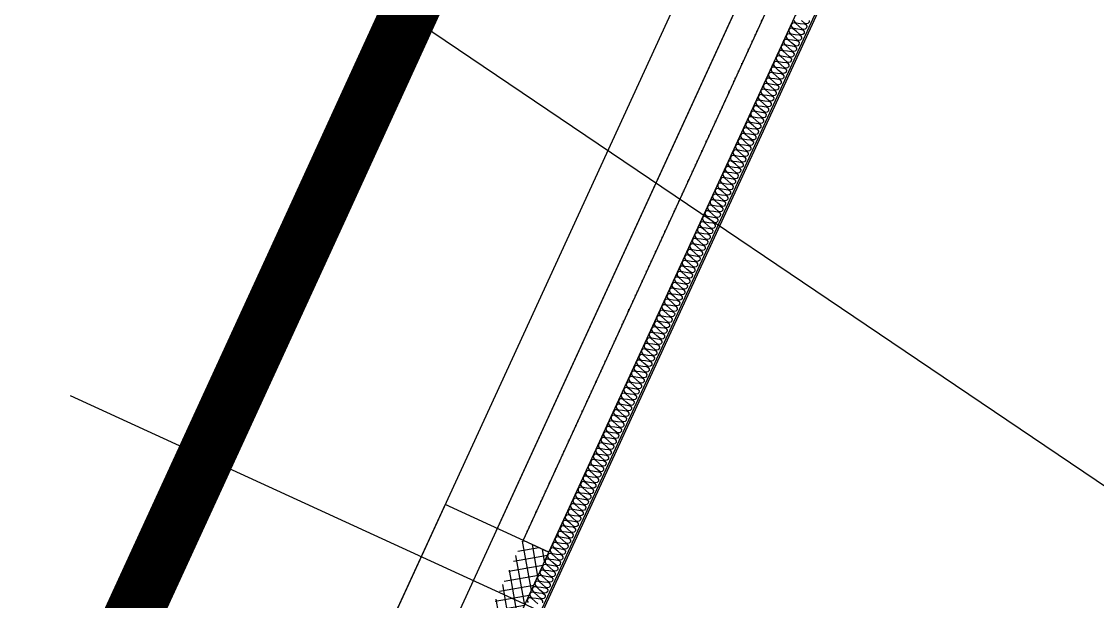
# Model space of a CAD drawing. Header units: millimetres. Extents: x -21000 to 567700, y 435000 to 850800.
# Drawn here: x 31111 to 36766, y 701578 to 704629 of the extents above; entities that cross this region are included whole.
import ezdxf
from ezdxf.xclip import XClip

# ---------------------------------------------------------------- set-up
doc = ezdxf.new("R2010")
doc.units = ezdxf.units.MM
doc.header["$LTSCALE"] = 700
doc.header["$XCLIPFRAME"] = 2
for name, pattern in [('AB_Pbase$0$AB_Pbase$0$CEN', [62, 60, -1, 0, -1]), ('AB_Pbase$0$PHANTOMX2', [5, 2.5, -0.5, 0.5, -0.5, 0.5, -0.5]), ('AB_Pbase$0$주차장기둥$0$CEN', [62, 60, -1, 0, -1]), ('AB_Pbase$0$지하1층 동골조$0$PHANTOMX2', [5, 2.5, -0.5, 0.5, -0.5, 0.5, -0.5])]:
    doc.linetypes.add(name, pattern=pattern)
doc.layers.get('0').update_dxf_attribs({"color": 2})
for name, color, linetype, plot in [('$0$Defponts', 161, 'Continuous', False), ('AB_Pbase$0$Defponts', 161, 'Continuous', False), ('AB_Pbase$0$지하1층 동골조$0$Defpoints1', 235, 'Continuous', False)]:
    doc.layers.add(name, color=color, linetype=linetype, plot=plot)
for name, color, linetype in [('AB_Pbase$0$AB_Pbase$0$CEN', 1, 'AB_Pbase$0$AB_Pbase$0$CEN'), ('AB_Pbase$0$AB_Pbase$0$FIN', 6, 'Continuous'), ('AB_Pbase$0$HAT', 8, 'Continuous'), ('AB_Pbase$0$INS', 8, 'Continuous'), ('AB_Pbase$0$SITE', 3, 'AB_Pbase$0$PHANTOMX2'), ('AB_Pbase$0$WAL', 3, 'Continuous'), ('AB_Pbase$0$주차장기둥$0$CEN_P', 244, 'AB_Pbase$0$주차장기둥$0$CEN')]:
    doc.layers.add(name, color=color, linetype=linetype)

# ---------------------------------------------------------------- blocks, each defined once
blk = doc.blocks.new('AB_Pbase$0$SITE0917')
at = {"layer": 'AB_Pbase$0$SITE', "ltscale": 4, "const_width": 300, "flags": 128}
blk.add_lwpolyline([(166790.2, 14282.1), (166795.6, 12457.7), (166803.2, 9905.3), (165179.5, 5176.2), (118538.7, -54371.7), (114045.5, -52298), (105315.5, -48298), (96845.5, -44418), (95855.5, -43968), (88255.5, -40478), (81075.5, -37188), (79665.5, -36528), (79665.5, -36528), (79665.5, -36528), (51295.5, -23518), (51295.5, -23518), (51295.5, -23518), (51295.5, -23518), (24885.5, -11398), (16535.5, -7578), (0, 0), (0, 0), (4267.4, 9299.2), (5686.5, 12403), (9895.5, 21572), (16195.5, 35292), (20267.8, 44180.2), (40844.6, 43842.7), (85590, 33565.6), (130335.4, 23288.4), (156238.3, 14282), (166790.2, 14282)], dxfattribs=at)
blk = doc.blocks.new('AB_Pbase$0$지하1층 동골조')
at = {"layer": 'AB_Pbase$0$지하1층 동골조$0$Defpoints1', "linetype": 'AB_Pbase$0$지하1층 동골조$0$PHANTOMX2', "ltscale": 2, "flags": 128}
blk.add_lwpolyline([(0, 0), (-4493.2, 2073.8), (-13223.2, 6073.8), (-21693.2, 9953.8), (-22683.2, 10403.8), (-30283.2, 13893.8), (-37463.2, 17183.8), (-38873.2, 17843.8), (-38873.2, 17843.8), (-38873.2, 17843.8), (-67243.2, 30853.8), (-67243.2, 30853.8), (-67243.2, 30853.8), (-67243.2, 30853.8), (-93653.2, 42973.8), (-102003.2, 46793.8), (-118538.7, 54371.7), (-118538.7, 54371.7), (-114271.4, 63670.9), (-112852.2, 66774.8), (-108643.2, 75943.8), (-102343.2, 89663.8), (-97743.2, 99703.8), (-94170.5, 107501.6), (-90801.5, 109673.4), (-61989.4, 109763.8), (-53301.2, 109793.8), (-22854.2, 109885), (-9902.7, 109923.8), (5389.9, 109963.8), (23789.7, 110023.8), (43878.5, 110088.6), (48138.3, 105863.2), (48145.8, 102751.3), (48166.8, 93887.6), (48186.9, 90386.4), (48256.9, 66829.4), (48264.5, 64277), (46640.8, 59548)], close=True, dxfattribs=at)
blk = doc.blocks.new('AB_Pbase$0$AB_Pbase_지하1층_골조')
blk.add_line((49381.2, 737051.4), (30251.5, 695361.3))
blk.add_lwpolyline([(36154.3, 707506.1), (33610.3, 701961.9)])
blk.add_lwpolyline([(33632.8, 701291.5), (33883, 701836.8), (33337.7, 702087.1), (33087.4, 701541.7)], close=True)
blk = doc.blocks.new('AB_Pbase$0$주차장기둥$0$cen 1bl 지하')
at = {"layer": 'AB_Pbase$0$주차장기둥$0$CEN_P', "color": 5}
blk.add_line((-8742.4, 12025.9), (54343.3, 6427.5), dxfattribs=at)
blk = doc.blocks.new('AB_Pbase$0$주차장기둥')
at = {"rotation": 1.99999810188403}
blk.add_blockref('AB_Pbase$0$주차장기둥$0$cen 1bl 지하', (-253925.8, 27513.9), dxfattribs=at)
blk = doc.blocks.new('AB_Pbase')
at = {"layer": 'AB_Pbase$0$HAT'}
h = blk.add_hatch(dxfattribs=at)
h.set_pattern_fill('NET', color=256, scale=15, angle=100)
h.paths.add_polyline_path([(36540.9, 707988.9), (36677.2, 707926.4), (39221.2, 713470.6), (39084.9, 713533.1)], flags=17)
h.paths.add_polyline_path([(36427, 707381), (36290.6, 707443.6), (33746.7, 701899.4), (33883, 701836.8)], flags=17)
edge = h.paths.add_edge_path()
edge.add_line((44631.6, 725621.3), (44767.9, 725558.7))
edge.add_line((44767.9, 725558.7), (42265.6, 720105.4))
edge.add_line((42265.6, 720105.4), (42129.3, 720168))
edge.add_line((42129.3, 720168), (44631.6, 725621.3))
edge.add_line((41879.1, 719622.6), (39335.1, 714078.4))
edge.add_line((39335.1, 714078.4), (39471.4, 714015.9))
edge.add_line((39471.4, 714015.9), (42015.4, 719560.1))
edge.add_line((33632.8, 701291.5), (31047.1, 695656.4))
edge.add_line((31047.1, 695656.4), (33496.4, 701354.1))
edge.add_line((33496.4, 701354.1), (30910.7, 695719))
at = {"layer": 'AB_Pbase$0$AB_Pbase$0$CEN'}
for p, q in [((48643.3, 734723.8), (30212, 694556)), ((31365.9, 702661.7), (45183.4, 696321.5))]:
    blk.add_line(p, q, dxfattribs=at)
at = {"layer": 'AB_Pbase$0$AB_Pbase$0$FIN'}
for points in [[(46517.9, 729156.7), (31166.4, 695700.7), (40000.8, 691647), (42548.9, 697200.3)], [(46527, 729152.6), (31179.7, 695705.6), (39995.9, 691660.2), (42539.8, 697204.4)]]:
    blk.add_lwpolyline(points, dxfattribs=at)
at = {"layer": 'AB_Pbase$0$Defponts', "ltscale": 5, "flags": 128}
blk.add_lwpolyline([(195131.9, 730351.6), (195209.5, 704242.2), (193585.8, 699513.2), (146945.1, 639965.2), (142451.9, 642039), (133721.9, 646039), (125251.9, 649919), (124261.9, 650369), (116661.9, 653859), (109481.9, 657149), (108071.9, 657809), (79701.9, 670819), (53291.9, 682939), (44941.9, 686759), (28406.3, 694336.9), (32673.7, 703636.1), (34092.9, 706740), (38301.9, 715909)], dxfattribs=at)
at = {"layer": 'AB_Pbase$0$INS'}
for points in [[(35251, 704634), (35250.2, 704624.6), (35243.6, 704618), (35234, 704616.2), (35226, 704619.9), (35210.4, 704633.7)], [(35170.1, 704634.1), (35175, 704625.7), (35183, 704622), (35203.7, 704619.2), (35224.4, 704616.3), (35232.4, 704612.6), (35237.6, 704604.9), (35236.9, 704595.6), (35230.3, 704588.9), (35220.7, 704587.1), (35212.7, 704590.8), (35197, 704604.6), (35181.3, 704618.4), (35173.3, 704622.1), (35164.1, 704621), (35157.5, 704614.4), (35156.7, 704605.1), (35161.7, 704596.6), (35169.7, 704593), (35190.3, 704590.1), (35211, 704587.2), (35219, 704583.5), (35224.3, 704575.8), (35223.5, 704566.5), (35216.9, 704559.8), (35207.3, 704558.1), (35199.3, 704561.7), (35183.7, 704575.5), (35168, 704589.3), (35160, 704593), (35150.7, 704592), (35144.1, 704585.3), (35143.4, 704576), (35148.3, 704567.5), (35156.3, 704563.9), (35177, 704561), (35197.7, 704558.1), (35205.7, 704554.4), (35210.9, 704546.7), (35210.2, 704537.4), (35203.6, 704530.7), (35194, 704529), (35186, 704532.6), (35170.3, 704546.4), (35154.6, 704560.2), (35146.6, 704563.9), (35137.4, 704562.9), (35130.8, 704556.2), (35130, 704546.9), (35135, 704538.5), (35143, 704534.8), (35163.6, 704531.9), (35184.3, 704529), (35192.3, 704525.3), (35197.6, 704517.6), (35196.8, 704508.3), (35190.3, 704501.6), (35180.6, 704499.9), (35172.7, 704503.6), (35157, 704517.4), (35141.3, 704531.2), (35133.3, 704534.8), (35124, 704533.8), (35117.5, 704527.1), (35116.7, 704517.8), (35121.6, 704509.4), (35129.6, 704505.7), (35150.3, 704502.8), (35171, 704499.9), (35179, 704496.3), (35184.3, 704488.6), (35183.5, 704479.2), (35176.9, 704472.6), (35167.3, 704470.8), (35159.3, 704474.5), (35143.6, 704488.3), (35128, 704502.1), (35120, 704505.7), (35110.7, 704504.7), (35104.1, 704498), (35103.3, 704488.7), (35108.3, 704480.3), (35116.3, 704476.6), (35137, 704473.7), (35157.6, 704470.8), (35165.6, 704467.2), (35170.9, 704459.5), (35170.1, 704450.1), (35163.6, 704443.5), (35154, 704441.7), (35146, 704445.4), (35130.3, 704459.2), (35114.6, 704473), (35106.6, 704476.7), (35097.3, 704475.6), (35090.8, 704469), (35090, 704459.6), (35094.9, 704451.2), (35102.9, 704447.5), (35123.6, 704444.6), (35144.3, 704441.8), (35152.3, 704438.1), (35157.6, 704430.4), (35156.8, 704421.1), (35150.2, 704414.4), (35140.6, 704412.6), (35132.6, 704416.3), (35116.9, 704430.1), (35101.3, 704443.9), (35093.3, 704447.6), (35084, 704446.5), (35077.4, 704439.9), (35076.7, 704430.5), (35081.6, 704422.1), (35089.6, 704418.5), (35110.3, 704415.6), (35130.9, 704412.7), (35138.9, 704409), (35144.2, 704401.3), (35143.5, 704392), (35136.9, 704385.3), (35127.3, 704383.6), (35119.3, 704387.2), (35103.6, 704401), (35087.9, 704414.8), (35079.9, 704418.5), (35070.6, 704417.5), (35064.1, 704410.8), (35063.3, 704401.5), (35068.2, 704393), (35076.2, 704389.4), (35096.9, 704386.5), (35117.6, 704383.6), (35125.6, 704379.9), (35130.9, 704372.2), (35130.1, 704362.9), (35123.5, 704356.2), (35113.9, 704354.5), (35105.9, 704358.1), (35090.2, 704371.9), (35074.6, 704385.7), (35066.6, 704389.4), (35057.3, 704388.4), (35050.7, 704381.7), (35050, 704372.4), (35054.9, 704364), (35062.9, 704360.3), (35083.6, 704357.4), (35104.3, 704354.5), (35112.3, 704350.8), (35117.5, 704343.1), (35116.8, 704333.8), (35110.2, 704327.1), (35100.6, 704325.4), (35092.6, 704329.1), (35076.9, 704342.9), (35061.2, 704356.6), (35053.2, 704360.3), (35044, 704359.3), (35037.4, 704352.6), (35036.6, 704343.3), (35041.6, 704334.9), (35049.5, 704331.2), (35070.2, 704328.3), (35090.9, 704325.4), (35098.9, 704321.8), (35104.2, 704314.1), (35103.4, 704304.7), (35096.8, 704298.1), (35087.2, 704296.3), (35079.2, 704300), (35063.6, 704313.8), (35047.9, 704327.6), (35039.9, 704331.2), (35030.6, 704330.2), (35024, 704323.5), (35023.3, 704314.2), (35028.2, 704305.8), (35036.2, 704302.1), (35056.9, 704299.2), (35077.6, 704296.3), (35085.6, 704292.7), (35090.8, 704285), (35090.1, 704275.6), (35083.5, 704269), (35073.9, 704267.2), (35065.9, 704270.9), (35050.2, 704284.7), (35034.5, 704298.5), (35026.5, 704302.1), (35017.3, 704301.1), (35010.7, 704294.5), (35009.9, 704285.1), (35014.9, 704276.7), (35022.9, 704273), (35043.5, 704270.1), (35064.2, 704267.3), (35072.2, 704263.6), (35077.5, 704255.9), (35076.7, 704246.6), (35070.1, 704239.9), (35060.5, 704238.1), (35052.5, 704241.8), (35036.9, 704255.6), (35021.2, 704269.4), (35013.2, 704273.1), (35003.9, 704272), (34997.3, 704265.4), (34996.6, 704256), (35001.5, 704247.6), (35009.5, 704243.9), (35030.2, 704241.1), (35050.9, 704238.2), (35058.9, 704234.5), (35064.1, 704226.8), (35063.4, 704217.5), (35056.8, 704210.8), (35047.2, 704209.1), (35039.2, 704212.7), (35023.5, 704226.5), (35007.8, 704240.3), (34999.8, 704244), (34990.6, 704243), (34984, 704236.3), (34983.2, 704227), (34988.2, 704218.5), (34996.2, 704214.9), (35016.8, 704212), (35037.5, 704209.1), (35045.5, 704205.4), (35050.8, 704197.7), (35050, 704188.4), (35043.5, 704181.7), (35033.8, 704180), (35025.9, 704183.6), (35010.2, 704197.4), (34994.5, 704211.2), (34986.5, 704214.9), (34977.2, 704213.9), (34970.7, 704207.2), (34969.9, 704197.9), (34974.8, 704189.4), (34982.8, 704185.8), (35003.5, 704182.9), (35024.2, 704180), (35032.2, 704176.3), (35037.4, 704168.6), (35036.7, 704159.3), (35030.1, 704152.6), (35020.5, 704150.9), (35012.5, 704154.6), (34996.8, 704168.3), (34981.2, 704182.1), (34973.2, 704185.8), (34963.9, 704184.8), (34957.3, 704178.1), (34956.5, 704168.8), (34961.5, 704160.4), (34969.5, 704156.7), (34990.2, 704153.8), (35010.8, 704150.9), (35018.8, 704147.2), (35024.1, 704139.5), (35023.3, 704130.2), (35016.8, 704123.6), (35007.2, 704121.8), (34999.2, 704125.5), (34983.5, 704139.3), (34967.8, 704153.1), (34959.8, 704156.7), (34950.5, 704155.7), (34944, 704149), (34943.2, 704139.7), (34948.1, 704131.3), (34956.1, 704127.6), (34976.8, 704124.7), (34997.5, 704121.8), (35005.5, 704118.2), (35010.8, 704110.5), (35010, 704101.1), (35003.4, 704094.5), (34993.8, 704092.7), (34985.8, 704096.4), (34970.1, 704110.2), (34954.5, 704124), (34946.5, 704127.6), (34937.2, 704126.6), (34930.6, 704120), (34929.9, 704110.6), (34934.8, 704102.2), (34942.8, 704098.5), (34963.5, 704095.6), (34984.1, 704092.7), (34992.1, 704089.1), (34997.4, 704081.4), (34996.7, 704072), (34990.1, 704065.4), (34980.5, 704063.6), (34972.5, 704067.3), (34956.8, 704081.1), (34941.1, 704094.9), (34933.1, 704098.6), (34923.8, 704097.5), (34917.3, 704090.9), (34916.5, 704081.5), (34921.4, 704073.1), (34929.4, 704069.4), (34950.1, 704066.6), (34970.8, 704063.7), (34978.8, 704060), (34984.1, 704052.3), (34983.3, 704043), (34976.7, 704036.3), (34967.1, 704034.5), (34959.1, 704038.2), (34943.4, 704052), (34927.8, 704065.8), (34919.8, 704069.5), (34910.5, 704068.4), (34903.9, 704061.8), (34903.2, 704052.5), (34908.1, 704044), (34916.1, 704040.4), (34936.8, 704037.5), (34957.5, 704034.6), (34965.5, 704030.9), (34970.7, 704023.2), (34970, 704013.9), (34963.4, 704007.2), (34953.8, 704005.5), (34945.8, 704009.1), (34930.1, 704022.9), (34914.4, 704036.7), (34906.4, 704040.4), (34897.2, 704039.4), (34890.6, 704032.7), (34889.8, 704023.4), (34894.8, 704014.9), (34902.7, 704011.3), (34923.4, 704008.4), (34944.1, 704005.5), (34952.1, 704001.8), (34957.4, 703994.1), (34956.6, 703984.8), (34950, 703978.1), (34940.4, 703976.4), (34932.4, 703980), (34916.8, 703993.8), (34901.1, 704007.6), (34893.1, 704011.3), (34883.8, 704010.3), (34877.2, 704003.6), (34876.5, 703994.3), (34881.4, 703985.9), (34889.4, 703982.2), (34910.1, 703979.3), (34930.8, 703976.4), (34938.8, 703972.7), (34944, 703965), (34943.3, 703955.7), (34936.7, 703949), (34927.1, 703947.3), (34919.1, 703951), (34903.4, 703964.8), (34887.7, 703978.6), (34879.7, 703982.2), (34870.5, 703981.2), (34863.9, 703974.5), (34863.1, 703965.2), (34868.1, 703956.8), (34876.1, 703953.1), (34896.7, 703950.2), (34917.4, 703947.3), (34925.4, 703943.7), (34930.7, 703936), (34929.9, 703926.6), (34923.3, 703920), (34913.7, 703918.2), (34905.7, 703921.9), (34890.1, 703935.7), (34874.4, 703949.5), (34866.4, 703953.1), (34857.1, 703952.1), (34850.5, 703945.4), (34849.8, 703936.1), (34854.7, 703927.7), (34862.7, 703924), (34883.4, 703921.1), (34904.1, 703918.2), (34912.1, 703914.6), (34917.3, 703906.9), (34916.6, 703897.5), (34910, 703890.9), (34900.4, 703889.1), (34892.4, 703892.8), (34876.7, 703906.6), (34861, 703920.4), (34853, 703924.1), (34843.8, 703923), (34837.2, 703916.4), (34836.4, 703907), (34841.4, 703898.6), (34849.4, 703894.9), (34870, 703892), (34890.7, 703889.2), (34898.7, 703885.5), (34904, 703877.8), (34903.2, 703868.5), (34896.7, 703861.8), (34887, 703860), (34879.1, 703863.7), (34863.4, 703877.5), (34847.7, 703891.3), (34839.7, 703895), (34830.4, 703893.9), (34823.8, 703887.3), (34823.1, 703877.9), (34828, 703869.5), (34836, 703865.8), (34856.7, 703863), (34877.4, 703860.1), (34885.4, 703856.4), (34890.6, 703848.7), (34889.9, 703839.4), (34883.3, 703832.7), (34873.7, 703831), (34865.7, 703834.6), (34850, 703848.4), (34834.4, 703862.2), (34826.4, 703865.9), (34817.1, 703864.9), (34810.5, 703858.2), (34809.7, 703848.9), (34814.7, 703840.4), (34822.7, 703836.8), (34843.4, 703833.9), (34864, 703831), (34872, 703827.3), (34877.3, 703819.6), (34876.5, 703810.3), (34870, 703803.6), (34860.4, 703801.9), (34852.4, 703805.5), (34836.7, 703819.3), (34821, 703833.1), (34813, 703836.8), (34803.7, 703835.8), (34797.2, 703829.1), (34796.4, 703819.8), (34801.3, 703811.3), (34809.3, 703807.7), (34830, 703804.8), (34850.7, 703801.9), (34858.7, 703798.2), (34864, 703790.5), (34863.2, 703781.2), (34856.6, 703774.5), (34847, 703772.8), (34839, 703776.5), (34823.3, 703790.2), (34807.7, 703804), (34799.7, 703807.7), (34790.4, 703806.7), (34783.8, 703800), (34783.1, 703790.7), (34788, 703782.3), (34796, 703778.6), (34816.7, 703775.7), (34837.3, 703772.8), (34845.3, 703769.2), (34850.6, 703761.5), (34849.9, 703752.1), (34843.3, 703745.5), (34833.7, 703743.7), (34825.7, 703747.4), (34810, 703761.2), (34794.3, 703775), (34786.3, 703778.6), (34777, 703777.6), (34770.5, 703770.9), (34769.7, 703761.6), (34774.6, 703753.2), (34782.6, 703749.5), (34803.3, 703746.6), (34824, 703743.7), (34832, 703740.1), (34837.3, 703732.4), (34836.5, 703723), (34829.9, 703716.4), (34820.3, 703714.6), (34812.3, 703718.3), (34796.6, 703732.1), (34781, 703745.9), (34773, 703749.5), (34763.7, 703748.5), (34757.1, 703741.9), (34756.4, 703732.5), (34761.3, 703724.1), (34769.3, 703720.4), (34790, 703717.5), (34810.7, 703714.7), (34818.7, 703711), (34823.9, 703703.3), (34823.2, 703693.9), (34816.6, 703687.3), (34807, 703685.5), (34799, 703689.2), (34783.3, 703703), (34767.6, 703716.8), (34759.6, 703720.5), (34750.4, 703719.4), (34743.8, 703712.8), (34743, 703703.4), (34748, 703695), (34755.9, 703691.3), (34776.6, 703688.5), (34797.3, 703685.6), (34805.3, 703681.9), (34810.6, 703674.2), (34809.8, 703664.9), (34803.2, 703658.2), (34793.6, 703656.4), (34785.6, 703660.1), (34770, 703673.9), (34754.3, 703687.7), (34746.3, 703691.4), (34737, 703690.4), (34730.4, 703683.7), (34729.7, 703674.4), (34734.6, 703665.9), (34742.6, 703662.3), (34763.3, 703659.4), (34784, 703656.5), (34792, 703652.8), (34797.2, 703645.1), (34796.5, 703635.8), (34789.9, 703629.1), (34780.3, 703627.4), (34772.3, 703631), (34756.6, 703644.8), (34740.9, 703658.6), (34732.9, 703662.3), (34723.7, 703661.3), (34717.1, 703654.6), (34716.3, 703645.3), (34721.3, 703636.8), (34729.3, 703633.2), (34749.9, 703630.3), (34770.6, 703627.4), (34778.6, 703623.7), (34783.9, 703616), (34783.1, 703606.7), (34776.5, 703600), (34766.9, 703598.3), (34758.9, 703601.9), (34743.3, 703615.7), (34727.6, 703629.5), (34719.6, 703633.2), (34710.3, 703632.2), (34703.7, 703625.5), (34703, 703616.2), (34707.9, 703607.8), (34715.9, 703604.1), (34736.6, 703601.2), (34757.3, 703598.3), (34765.3, 703594.6), (34770.5, 703586.9), (34769.8, 703577.6), (34763.2, 703570.9), (34753.6, 703569.2), (34745.6, 703572.9), (34729.9, 703586.7), (34714.2, 703600.5), (34706.2, 703604.1), (34697, 703603.1), (34690.4, 703596.4), (34689.6, 703587.1), (34694.6, 703578.7), (34702.6, 703575), (34723.2, 703572.1), (34743.9, 703569.2), (34751.9, 703565.6), (34757.2, 703557.9), (34756.4, 703548.5), (34749.9, 703541.9), (34740.2, 703540.1), (34732.2, 703543.8), (34716.6, 703557.6), (34700.9, 703571.4), (34692.9, 703575), (34683.6, 703574), (34677, 703567.3), (34676.3, 703558), (34681.2, 703549.6), (34689.2, 703545.9), (34709.9, 703543), (34730.6, 703540.1), (34738.6, 703536.5), (34743.8, 703528.8), (34743.1, 703519.4), (34736.5, 703512.8), (34726.9, 703511), (34718.9, 703514.7), (34703.2, 703528.5), (34687.6, 703542.3), (34679.6, 703546), (34670.3, 703544.9), (34663.7, 703538.3), (34662.9, 703528.9), (34667.9, 703520.5), (34675.9, 703516.8), (34696.6, 703513.9), (34717.2, 703511.1), (34725.2, 703507.4), (34730.5, 703499.7), (34729.7, 703490.4), (34723.2, 703483.7), (34713.6, 703481.9), (34705.6, 703485.6), (34689.9, 703499.4), (34674.2, 703513.2), (34666.2, 703516.9), (34656.9, 703515.8), (34650.4, 703509.2), (34649.6, 703499.8), (34654.5, 703491.4), (34662.5, 703487.8), (34683.2, 703484.9), (34703.9, 703482), (34711.9, 703478.3), (34717.2, 703470.6), (34716.4, 703461.3), (34709.8, 703454.6), (34700.2, 703452.9), (34692.2, 703456.5), (34676.5, 703470.3), (34660.9, 703484.1), (34652.9, 703487.8), (34643.6, 703486.8), (34637, 703480.1), (34636.3, 703470.8), (34641.2, 703462.3), (34649.2, 703458.7), (34669.9, 703455.8), (34690.5, 703452.9), (34698.5, 703449.2), (34703.8, 703441.5), (34703.1, 703432.2), (34696.5, 703425.5), (34686.9, 703423.8), (34678.9, 703427.4), (34663.2, 703441.2), (34647.5, 703455), (34639.5, 703458.7), (34630.2, 703457.7), (34623.7, 703451), (34622.9, 703441.7), (34627.8, 703433.3), (34635.8, 703429.6), (34656.5, 703426.7), (34677.2, 703423.8), (34685.2, 703420.1), (34690.5, 703412.4), (34689.7, 703403.1), (34683.1, 703396.4), (34673.5, 703394.7), (34665.5, 703398.4), (34649.8, 703412.2), (34634.2, 703425.9), (34626.2, 703429.6), (34616.9, 703428.6), (34610.3, 703421.9), (34609.6, 703412.6), (34614.5, 703404.2), (34622.5, 703400.5), (34643.2, 703397.6), (34663.9, 703394.7), (34671.9, 703391.1), (34677.1, 703383.4), (34676.4, 703374), (34669.8, 703367.4), (34660.2, 703365.6), (34652.2, 703369.3), (34636.5, 703383.1), (34620.8, 703396.9), (34612.8, 703400.5), (34603.6, 703399.5), (34597, 703392.8), (34596.2, 703383.5), (34601.2, 703375.1), (34609.1, 703371.4), (34629.8, 703368.5), (34650.5, 703365.6), (34658.5, 703362), (34663.8, 703354.3), (34663, 703344.9), (34656.4, 703338.3), (34646.8, 703336.5), (34638.8, 703340.2), (34623.2, 703354), (34607.5, 703367.8), (34599.5, 703371.4), (34590.2, 703370.4), (34583.6, 703363.8), (34582.9, 703354.4), (34587.8, 703346), (34595.8, 703342.3), (34616.5, 703339.4), (34637.2, 703336.6), (34645.2, 703332.9), (34650.4, 703325.2), (34649.7, 703315.9), (34643.1, 703309.2), (34633.5, 703307.4), (34625.5, 703311.1), (34609.8, 703324.9), (34594.1, 703338.7), (34586.1, 703342.4), (34576.9, 703341.3), (34570.3, 703334.7), (34569.5, 703325.3), (34574.5, 703316.9), (34582.5, 703313.2), (34603.1, 703310.4), (34623.8, 703307.5), (34631.8, 703303.8), (34637.1, 703296.1), (34636.3, 703286.8), (34629.7, 703280.1), (34620.1, 703278.4), (34612.1, 703282), (34596.5, 703295.8), (34580.8, 703309.6), (34572.8, 703313.3), (34563.5, 703312.3), (34556.9, 703305.6), (34556.2, 703296.3), (34561.1, 703287.8), (34569.1, 703284.2), (34589.8, 703281.3), (34610.5, 703278.4), (34618.5, 703274.7), (34623.7, 703267), (34623, 703257.7), (34616.4, 703251), (34606.8, 703249.3), (34598.8, 703252.9), (34583.1, 703266.7), (34567.4, 703280.5), (34559.4, 703284.2), (34550.2, 703283.2), (34543.6, 703276.5), (34542.8, 703267.2), (34547.8, 703258.7), (34555.8, 703255.1), (34576.4, 703252.2), (34597.1, 703249.3), (34605.1, 703245.6), (34610.4, 703237.9), (34609.6, 703228.6), (34603.1, 703221.9), (34593.4, 703220.2), (34585.4, 703223.9), (34569.8, 703237.6), (34554.1, 703251.4), (34546.1, 703255.1), (34536.8, 703254.1), (34530.2, 703247.4), (34529.5, 703238.1), (34534.4, 703229.7), (34542.4, 703226), (34563.1, 703223.1), (34583.8, 703220.2), (34591.8, 703216.5), (34597, 703208.8), (34596.3, 703199.5), (34589.7, 703192.9), (34580.1, 703191.1), (34572.1, 703194.8), (34556.4, 703208.6), (34540.8, 703222.4), (34532.8, 703226), (34523.5, 703225), (34516.9, 703218.3), (34516.1, 703209), (34521.1, 703200.6), (34529.1, 703196.9), (34549.8, 703194), (34570.4, 703191.1), (34578.4, 703187.5), (34583.7, 703179.8), (34582.9, 703170.4), (34576.4, 703163.8), (34566.8, 703162), (34558.8, 703165.7), (34543.1, 703179.5), (34527.4, 703193.3), (34519.4, 703196.9), (34510.1, 703195.9), (34503.6, 703189.3), (34502.8, 703179.9), (34507.7, 703171.5), (34515.7, 703167.8), (34536.4, 703164.9), (34557.1, 703162), (34565.1, 703158.4), (34570.4, 703150.7), (34569.6, 703141.3), (34563, 703134.7), (34553.4, 703132.9), (34545.4, 703136.6), (34529.7, 703150.4), (34514.1, 703164.2), (34506.1, 703167.9), (34496.8, 703166.8), (34490.2, 703160.2), (34489.5, 703150.8), (34494.4, 703142.4), (34502.4, 703138.7), (34523.1, 703135.9), (34543.7, 703133), (34551.7, 703129.3), (34557, 703121.6), (34556.3, 703112.3), (34549.7, 703105.6), (34540.1, 703103.8), (34532.1, 703107.5), (34516.4, 703121.3), (34500.7, 703135.1), (34492.7, 703138.8), (34483.4, 703137.7), (34476.9, 703131.1), (34476.1, 703121.8), (34481, 703113.3), (34489, 703109.7), (34509.7, 703106.8), (34530.4, 703103.9), (34538.4, 703100.2), (34543.7, 703092.5), (34542.9, 703083.2), (34536.3, 703076.5), (34526.7, 703074.8), (34518.7, 703078.4), (34503, 703092.2), (34487.4, 703106), (34479.4, 703109.7), (34470.1, 703108.7), (34463.5, 703102), (34462.8, 703092.7), (34467.7, 703084.2), (34475.7, 703080.6), (34496.4, 703077.7), (34517.1, 703074.8), (34525.1, 703071.1), (34530.3, 703063.4), (34529.6, 703054.1), (34523, 703047.4), (34513.4, 703045.7), (34505.4, 703049.3), (34489.7, 703063.1), (34474, 703076.9), (34466, 703080.6), (34456.8, 703079.6), (34450.2, 703072.9), (34449.4, 703063.6), (34454.3, 703055.2), (34462.3, 703051.5), (34483, 703048.6), (34503.7, 703045.7), (34511.7, 703042), (34517, 703034.3), (34516.2, 703025), (34509.6, 703018.3), (34500, 703016.6), (34492, 703020.3), (34476.4, 703034.1), (34460.7, 703047.9), (34452.7, 703051.5), (34443.4, 703050.5), (34436.8, 703043.8), (34436.1, 703034.5), (34441, 703026.1), (34449, 703022.4), (34469.7, 703019.5), (34490.4, 703016.6), (34498.4, 703013), (34503.6, 703005.3), (34502.9, 702995.9), (34496.3, 702989.3), (34486.7, 702987.5), (34478.7, 702991.2), (34463, 703005), (34447.3, 703018.8), (34439.3, 703022.4), (34430.1, 703021.4), (34423.5, 703014.7), (34422.7, 703005.4), (34427.7, 702997), (34435.7, 702993.3), (34456.3, 702990.4), (34477, 702987.5), (34485, 702983.9), (34490.3, 702976.2), (34489.5, 702966.8), (34482.9, 702960.2), (34473.3, 702958.4), (34465.3, 702962.1), (34449.7, 702975.9), (34434, 702989.7), (34426, 702993.4), (34416.7, 702992.3), (34410.1, 702985.7), (34409.4, 702976.3), (34414.3, 702967.9), (34422.3, 702964.2), (34443, 702961.3), (34463.7, 702958.5), (34471.7, 702954.8), (34476.9, 702947.1), (34476.2, 702937.8), (34469.6, 702931.1), (34460, 702929.3), (34452, 702933), (34436.3, 702946.8), (34420.6, 702960.6), (34412.6, 702964.3), (34403.4, 702963.2), (34396.8, 702956.6), (34396, 702947.2), (34401, 702938.8), (34409, 702935.1), (34429.6, 702932.3), (34450.3, 702929.4), (34458.3, 702925.7), (34463.6, 702918), (34462.8, 702908.7), (34456.3, 702902), (34446.6, 702900.3), (34438.6, 702903.9), (34423, 702917.7), (34407.3, 702931.5), (34399.3, 702935.2), (34390, 702934.2), (34383.4, 702927.5), (34382.7, 702918.2), (34387.6, 702909.7), (34395.6, 702906.1), (34416.3, 702903.2), (34437, 702900.3), (34445, 702896.6), (34450.2, 702888.9), (34449.5, 702879.6), (34442.9, 702872.9), (34433.3, 702871.2), (34425.3, 702874.8), (34409.6, 702888.6), (34394, 702902.4), (34386, 702906.1), (34376.7, 702905.1), (34370.1, 702898.4), (34369.3, 702889.1), (34374.3, 702880.7), (34382.3, 702877), (34403, 702874.1), (34423.6, 702871.2), (34431.6, 702867.5), (34436.9, 702859.8), (34436.1, 702850.5), (34429.6, 702843.8), (34420, 702842.1), (34412, 702845.8), (34396.3, 702859.6), (34380.6, 702873.3), (34372.6, 702877), (34363.3, 702876), (34356.8, 702869.3), (34356, 702860), (34360.9, 702851.6), (34368.9, 702847.9), (34389.6, 702845), (34410.3, 702842.1), (34418.3, 702838.5), (34423.6, 702830.8), (34422.8, 702821.4), (34416.2, 702814.8), (34406.6, 702813), (34398.6, 702816.7), (34382.9, 702830.5), (34367.3, 702844.3), (34359.3, 702847.9), (34350, 702846.9), (34343.4, 702840.2), (34342.7, 702830.9), (34347.6, 702822.5), (34355.6, 702818.8), (34376.3, 702815.9), (34396.9, 702813), (34404.9, 702809.4), (34410.2, 702801.7), (34409.5, 702792.3), (34402.9, 702785.7), (34393.3, 702783.9), (34385.3, 702787.6), (34369.6, 702801.4), (34353.9, 702815.2), (34345.9, 702818.8), (34336.6, 702817.8), (34330.1, 702811.2), (34329.3, 702801.8), (34334.2, 702793.4), (34342.2, 702789.7), (34362.9, 702786.8), (34383.6, 702784), (34391.6, 702780.3), (34396.9, 702772.6), (34396.1, 702763.3), (34389.5, 702756.6), (34379.9, 702754.8), (34371.9, 702758.5), (34356.2, 702772.3), (34340.6, 702786.1), (34332.6, 702789.8), (34323.3, 702788.7), (34316.7, 702782.1), (34316, 702772.7), (34320.9, 702764.3), (34328.9, 702760.6), (34349.6, 702757.8), (34370.3, 702754.9), (34378.3, 702751.2), (34383.5, 702743.5), (34382.8, 702734.2), (34376.2, 702727.5), (34366.6, 702725.8), (34358.6, 702729.4), (34342.9, 702743.2), (34327.2, 702757), (34319.2, 702760.7), (34310, 702759.7), (34303.4, 702753), (34302.6, 702743.7), (34307.5, 702735.2), (34315.5, 702731.6), (34336.2, 702728.7), (34356.9, 702725.8), (34364.9, 702722.1), (34370.2, 702714.4), (34369.4, 702705.1), (34362.8, 702698.4), (34353.2, 702696.7), (34345.2, 702700.3), (34329.6, 702714.1), (34313.9, 702727.9), (34305.9, 702731.6), (34296.6, 702730.6), (34290, 702723.9), (34289.3, 702714.6), (34294.2, 702706.1), (34302.2, 702702.5), (34322.9, 702699.6), (34343.6, 702696.7), (34351.6, 702693), (34356.8, 702685.3), (34356.1, 702676), (34349.5, 702669.3), (34339.9, 702667.6), (34331.9, 702671.3), (34316.2, 702685), (34300.5, 702698.8), (34292.5, 702702.5), (34283.3, 702701.5), (34276.7, 702694.8), (34275.9, 702685.5), (34280.9, 702677.1), (34288.9, 702673.4), (34309.5, 702670.5), (34330.2, 702667.6), (34338.2, 702663.9), (34343.5, 702656.2), (34342.7, 702646.9), (34336.1, 702640.3), (34326.5, 702638.5), (34318.5, 702642.2), (34302.9, 702656), (34287.2, 702669.8), (34279.2, 702673.4), (34269.9, 702672.4), (34263.3, 702665.7), (34262.6, 702656.4), (34267.5, 702648), (34275.5, 702644.3), (34296.2, 702641.4), (34316.9, 702638.5), (34324.9, 702634.9), (34330.1, 702627.2), (34329.4, 702617.8), (34322.8, 702611.2), (34313.2, 702609.4), (34305.2, 702613.1), (34289.5, 702626.9), (34273.8, 702640.7), (34265.8, 702644.3), (34256.6, 702643.3), (34250, 702636.7), (34249.2, 702627.3), (34254.2, 702618.9), (34262.2, 702615.2), (34282.8, 702612.3), (34303.5, 702609.4), (34311.5, 702605.8), (34316.8, 702598.1), (34316, 702588.7), (34309.5, 702582.1), (34299.8, 702580.3), (34291.8, 702584), (34276.2, 702597.8), (34260.5, 702611.6), (34252.5, 702615.3), (34243.2, 702614.2), (34236.6, 702607.6), (34235.9, 702598.2), (34240.8, 702589.8), (34248.8, 702586.1), (34269.5, 702583.3), (34290.2, 702580.4), (34298.2, 702576.7), (34303.4, 702569), (34302.7, 702559.7), (34296.1, 702553), (34286.5, 702551.2), (34278.5, 702554.9), (34262.8, 702568.7), (34247.2, 702582.5), (34239.2, 702586.2), (34229.9, 702585.1), (34223.3, 702578.5), (34222.5, 702569.1), (34227.5, 702560.7), (34235.5, 702557.1), (34256.2, 702554.2), (34276.8, 702551.3), (34284.8, 702547.6), (34290.1, 702539.9), (34289.3, 702530.6), (34282.8, 702523.9), (34273.2, 702522.2), (34265.2, 702525.8), (34249.5, 702539.6), (34233.8, 702553.4), (34225.8, 702557.1), (34216.5, 702556.1), (34210, 702549.4), (34209.2, 702540.1), (34214.1, 702531.6), (34222.1, 702528), (34242.8, 702525.1), (34263.5, 702522.2), (34271.5, 702518.5), (34276.8, 702510.8), (34276, 702501.5), (34269.4, 702494.8), (34259.8, 702493.1), (34251.8, 702496.7), (34236.1, 702510.5), (34220.5, 702524.3), (34212.5, 702528), (34203.2, 702527), (34196.6, 702520.3), (34195.8, 702511), (34200.8, 702502.6), (34208.8, 702498.9), (34229.5, 702496), (34250.1, 702493.1), (34258.1, 702489.4), (34263.4, 702481.7), (34262.6, 702472.4), (34256.1, 702465.7), (34246.5, 702464), (34238.5, 702467.7), (34222.8, 702481.5), (34207.1, 702495.2), (34199.1, 702498.9), (34189.8, 702497.9), (34183.3, 702491.2), (34182.5, 702481.9), (34187.4, 702473.5), (34195.4, 702469.8), (34216.1, 702466.9), (34236.8, 702464), (34244.8, 702460.4), (34250.1, 702452.7), (34249.3, 702443.3), (34242.7, 702436.7), (34233.1, 702434.9), (34225.1, 702438.6), (34209.4, 702452.4), (34193.8, 702466.2), (34185.8, 702469.8), (34176.5, 702468.8), (34169.9, 702462.1), (34169.2, 702452.8), (34174.1, 702444.4), (34182.1, 702440.7), (34202.8, 702437.8), (34223.5, 702434.9), (34231.5, 702431.3), (34236.7, 702423.6), (34236, 702414.2), (34229.4, 702407.6), (34219.8, 702405.8), (34211.8, 702409.5), (34196.1, 702423.3), (34180.4, 702437.1), (34172.4, 702440.8), (34163.2, 702439.7), (34156.6, 702433.1), (34155.8, 702423.7), (34160.7, 702415.3), (34168.7, 702411.6), (34189.4, 702408.7), (34210.1, 702405.9), (34218.1, 702402.2), (34223.4, 702394.5), (34222.6, 702385.2), (34216, 702378.5), (34206.4, 702376.7), (34198.4, 702380.4), (34182.8, 702394.2), (34167.1, 702408), (34159.1, 702411.7), (34149.8, 702410.6), (34143.2, 702404), (34142.5, 702394.6), (34147.4, 702386.2), (34155.4, 702382.5), (34176.1, 702379.7), (34196.8, 702376.8), (34204.8, 702373.1), (34210, 702365.4), (34209.3, 702356.1), (34202.7, 702349.4), (34193.1, 702347.7), (34185.1, 702351.3), (34169.4, 702365.1), (34153.7, 702378.9), (34145.7, 702382.6), (34136.5, 702381.6), (34129.9, 702374.9), (34129.1, 702365.6), (34134.1, 702357.1), (34142.1, 702353.5), (34162.7, 702350.6), (34183.4, 702347.7), (34191.4, 702344), (34196.7, 702336.3), (34195.9, 702327), (34189.3, 702320.3), (34179.7, 702318.6), (34171.7, 702322.2), (34156.1, 702336), (34140.4, 702349.8), (34132.4, 702353.5), (34123.1, 702352.5), (34116.5, 702345.8), (34115.8, 702336.5), (34120.7, 702328), (34128.7, 702324.4), (34149.4, 702321.5), (34170.1, 702318.6), (34178.1, 702314.9), (34183.3, 702307.2), (34182.6, 702297.9), (34176, 702291.2), (34166.4, 702289.5), (34158.4, 702293.2), (34142.7, 702306.9), (34127, 702320.7), (34119, 702324.4), (34109.8, 702323.4), (34103.2, 702316.7), (34102.4, 702307.4), (34107.4, 702299), (34115.4, 702295.3), (34136, 702292.4), (34156.7, 702289.5), (34164.7, 702285.8), (34170, 702278.2), (34169.2, 702268.8), (34162.7, 702262.2), (34153, 702260.4), (34145, 702264.1), (34129.4, 702277.9), (34113.7, 702291.7), (34105.7, 702295.3), (34096.4, 702294.3), (34089.8, 702287.6), (34089.1, 702278.3), (34094, 702269.9), (34102, 702266.2), (34122.7, 702263.3), (34143.4, 702260.4), (34151.4, 702256.8), (34156.6, 702249.1), (34155.9, 702239.7), (34149.3, 702233.1), (34139.7, 702231.3), (34131.7, 702235), (34116, 702248.8), (34100.4, 702262.6), (34092.4, 702266.2), (34083.1, 702265.2), (34076.5, 702258.6), (34075.7, 702249.2), (34080.7, 702240.8), (34088.7, 702237.1), (34109.4, 702234.2), (34130, 702231.4), (34138, 702227.7), (34143.3, 702220), (34142.5, 702210.6), (34136, 702204), (34126.4, 702202.2), (34118.4, 702205.9), (34102.7, 702219.7), (34087, 702233.5), (34079, 702237.2), (34069.7, 702236.1), (34063.2, 702229.5), (34062.4, 702220.1), (34067.3, 702211.7), (34075.3, 702208), (34096, 702205.2), (34116.7, 702202.3), (34124.7, 702198.6), (34130, 702190.9), (34129.2, 702181.6), (34122.6, 702174.9), (34113, 702173.1), (34105, 702176.8), (34089.3, 702190.6), (34073.7, 702204.4), (34065.7, 702208.1), (34056.4, 702207.1), (34049.8, 702200.4), (34049, 702191.1), (34054, 702182.6), (34062, 702179), (34082.7, 702176.1), (34103.3, 702173.2), (34111.3, 702169.5), (34116.6, 702161.8), (34115.8, 702152.5), (34109.3, 702145.8), (34099.7, 702144.1), (34091.7, 702147.7), (34076, 702161.5), (34060.3, 702175.3), (34052.3, 702179), (34043, 702178), (34036.5, 702171.3), (34035.7, 702162), (34040.6, 702153.5), (34048.6, 702149.9), (34069.3, 702147), (34090, 702144.1), (34098, 702140.4), (34103.3, 702132.7), (34102.5, 702123.4), (34095.9, 702116.7), (34086.3, 702115), (34078.3, 702118.6), (34062.6, 702132.4), (34047, 702146.2), (34039, 702149.9), (34029.7, 702148.9), (34023.1, 702142.2), (34022.4, 702132.9), (34027.3, 702124.5), (34035.3, 702120.8), (34056, 702117.9), (34076.7, 702115), (34084.7, 702111.3), (34089.9, 702103.6), (34089.2, 702094.3), (34082.6, 702087.6), (34073, 702085.9), (34065, 702089.6), (34049.3, 702103.4), (34033.6, 702117.2), (34025.6, 702120.8), (34016.4, 702119.8), (34009.8, 702113.1), (34009, 702103.8), (34013.9, 702095.4), (34021.9, 702091.7), (34042.6, 702088.8), (34063.3, 702085.9), (34071.3, 702082.3), (34076.6, 702074.6), (34075.8, 702065.2), (34069.2, 702058.6), (34059.6, 702056.8), (34051.6, 702060.5), (34036, 702074.3), (34020.3, 702088.1), (34012.3, 702091.7), (34003, 702090.7), (33996.4, 702084), (33995.7, 702074.7), (34000.6, 702066.3), (34008.6, 702062.6), (34029.3, 702059.7), (34050, 702056.8), (34058, 702053.2), (34063.2, 702045.5), (34062.5, 702036.1), (34055.9, 702029.5), (34046.3, 702027.7), (34038.3, 702031.4), (34022.6, 702045.2), (34006.9, 702059), (33998.9, 702062.7), (33989.7, 702061.6), (33983.1, 702055), (33982.3, 702045.6), (33987.3, 702037.2), (33995.3, 702033.5), (34015.9, 702030.6), (34036.6, 702027.8), (34044.6, 702024.1), (34049.9, 702016.4), (34049.1, 702007.1), (34042.5, 702000.4), (34032.9, 701998.6), (34024.9, 702002.3), (34009.3, 702016.1), (33993.6, 702029.9), (33985.6, 702033.6), (33976.3, 702032.5), (33969.7, 702025.9), (33969, 702016.5), (33973.9, 702008.1), (33981.9, 702004.5), (34002.6, 702001.6), (34023.3, 701998.7), (34031.3, 701995), (34036.5, 701987.3), (34035.8, 701978), (34029.2, 701971.3), (34019.6, 701969.6), (34011.6, 701973.2), (33995.9, 701987), (33980.2, 702000.8), (33972.2, 702004.5), (33963, 702003.5), (33956.4, 701996.8), (33955.6, 701987.5), (33960.6, 701979), (33968.6, 701975.4), (33989.2, 701972.5), (34009.9, 701969.6), (34017.9, 701965.9), (34023.2, 701958.2), (34022.4, 701948.9), (34015.9, 701942.2), (34006.2, 701940.5), (33998.2, 701944.1), (33982.6, 701957.9), (33966.9, 701971.7), (33958.9, 701975.4), (33949.6, 701974.4), (33943, 701967.7), (33942.3, 701958.4), (33947.2, 701950), (33955.2, 701946.3), (33975.9, 701943.4), (33996.6, 701940.5), (34004.6, 701936.8), (34009.8, 701929.1), (34009.1, 701919.8), (34002.5, 701913.1), (33992.9, 701911.4), (33984.9, 701915.1), (33969.2, 701928.9), (33953.6, 701942.6), (33945.6, 701946.3), (33936.3, 701945.3), (33929.7, 701938.6), (33928.9, 701929.3), (33933.9, 701920.9), (33941.9, 701917.2), (33962.6, 701914.3), (33983.2, 701911.4), (33991.2, 701907.8), (33996.5, 701900.1), (33995.7, 701890.7), (33989.2, 701884.1), (33979.6, 701882.3), (33971.6, 701886), (33955.9, 701899.8), (33940.2, 701913.6), (33932.2, 701917.2), (33922.9, 701916.2), (33916.4, 701909.5), (33915.6, 701900.2), (33920.5, 701891.8), (33928.5, 701888.1), (33949.2, 701885.2), (33969.9, 701882.3), (33977.9, 701878.7), (33983.2, 701871), (33982.4, 701861.6), (33975.8, 701855), (33966.2, 701853.2), (33958.2, 701856.9), (33942.5, 701870.7), (33926.9, 701884.5), (33918.9, 701888.1), (33909.6, 701887.1), (33903, 701880.5), (33902.2, 701871.1), (33907.2, 701862.7), (33915.2, 701859), (33935.9, 701856.1), (33956.5, 701853.3), (33964.5, 701849.6), (33969.8, 701841.9), (33969, 701832.6), (33962.5, 701825.9), (33952.9, 701824.1), (33944.9, 701827.8), (33929.2, 701841.6), (33913.5, 701855.4), (33905.5, 701859.1), (33896.2, 701858), (33889.7, 701851.4), (33888.9, 701842), (33893.8, 701833.6), (33901.8, 701829.9), (33922.5, 701827.1), (33943.2, 701824.2), (33951.2, 701820.5), (33956.5, 701812.8), (33955.7, 701803.5), (33949.1, 701796.8), (33939.5, 701795.1), (33931.5, 701798.7), (33915.8, 701812.5), (33900.2, 701826.3), (33892.2, 701830), (33882.9, 701829), (33876.3, 701822.3), (33875.6, 701813), (33880.5, 701804.5), (33888.5, 701800.9), (33909.2, 701798), (33929.9, 701795.1), (33937.9, 701791.4), (33943.1, 701783.7), (33942.4, 701774.4), (33935.8, 701767.7), (33926.2, 701766), (33918.2, 701769.6), (33902.5, 701783.4), (33886.8, 701797.2), (33878.8, 701800.9), (33869.6, 701799.9), (33863, 701793.2), (33862.2, 701783.9), (33867.1, 701775.4), (33875.1, 701771.8), (33895.8, 701768.9), (33916.5, 701766), (33924.5, 701762.3), (33929.8, 701754.6), (33929, 701745.3), (33922.4, 701738.6), (33912.8, 701736.9), (33904.8, 701740.6), (33889.2, 701754.3), (33873.5, 701768.1), (33865.5, 701771.8), (33856.2, 701770.8), (33849.6, 701764.1), (33848.9, 701754.8), (33853.8, 701746.4), (33861.8, 701742.7), (33882.5, 701739.8), (33903.2, 701736.9), (33911.2, 701733.2), (33916.4, 701725.5), (33915.7, 701716.2), (33909.1, 701709.6), (33899.5, 701707.8), (33891.5, 701711.5), (33875.8, 701725.3), (33860.1, 701739.1), (33852.1, 701742.7), (33842.9, 701741.7), (33836.3, 701735), (33835.5, 701725.7), (33840.5, 701717.3), (33848.5, 701713.6), (33869.1, 701710.7), (33889.8, 701707.8), (33897.8, 701704.2), (33903.1, 701696.5), (33902.3, 701687.1), (33895.7, 701680.5), (33886.1, 701678.7), (33878.1, 701682.4), (33862.5, 701696.2), (33846.8, 701710), (33838.8, 701713.6), (33829.5, 701712.6), (33822.9, 701706), (33822.2, 701696.6), (33827.1, 701688.2), (33835.1, 701684.5), (33855.8, 701681.6), (33876.5, 701678.7), (33884.5, 701675.1), (33889.7, 701667.4), (33889, 701658), (33882.4, 701651.4), (33872.8, 701649.6), (33864.8, 701653.3), (33849.1, 701667.1), (33833.4, 701680.9), (33825.4, 701684.6), (33816.2, 701683.5), (33809.6, 701676.9), (33808.8, 701667.5), (33813.8, 701659.1), (33821.8, 701655.4), (33842.4, 701652.6), (33863.1, 701649.7), (33871.1, 701646), (33876.4, 701638.3), (33875.6, 701629), (33869.1, 701622.3), (33859.4, 701620.5), (33851.4, 701624.2), (33835.8, 701638), (33820.1, 701651.8), (33812.1, 701655.5), (33802.8, 701654.4), (33796.2, 701647.8), (33795.5, 701638.5), (33800.4, 701630), (33808.4, 701626.4), (33829.1, 701623.5), (33849.8, 701620.6), (33857.8, 701616.9), (33863, 701609.2), (33862.3, 701599.9), (33855.7, 701593.2), (33846.1, 701591.5), (33838.1, 701595.1), (33822.4, 701608.9), (33806.8, 701622.7), (33798.8, 701626.4), (33789.5, 701625.4), (33782.9, 701618.7), (33782.1, 701609.4), (33787.1, 701600.9), (33795.1, 701597.3), (33815.8, 701594.4), (33836.4, 701591.5), (33844.4, 701587.8), (33849.7, 701580.1), (33848.9, 701570.8)], [(33824.8, 701566), (33809.1, 701579.8), (33793.4, 701593.6), (33785.4, 701597.3), (33776.1, 701596.3), (33769.6, 701589.6), (33768.8, 701580.3), (33773.7, 701571.9)]]:
    blk.add_lwpolyline(points, dxfattribs=at)
at = {"layer": 'AB_Pbase$0$WAL'}
blk.add_lwpolyline([(36427, 707381), (36290.6, 707443.6), (33746.7, 701899.4), (33883, 701836.8), (36427, 707381)], dxfattribs=at)
for name, p, rotation in [('AB_Pbase$0$AB_Pbase_지하1층_골조', (0, 0), 359.9999999999999), ('AB_Pbase$0$주차장기둥', (231892.5, 539971.5), 329.0000000345588), ('AB_Pbase$0$지하1층 동골조', (146945.1, 639965.2), 359.9999999999994), ('AB_Pbase$0$SITE0917', (28406.3, 694336.9), 359.9999999999983)]:
    blk.add_blockref(name, p, dxfattribs=dict(rotation=rotation))

msp = doc.modelspace()

# ---------------------------------------------------------------- block references
ref = msp.add_blockref('AB_Pbase', (0, 0))
XClip(ref).set_block_clipping_path([(-0.000000015, 445500.0000000148), (493845.7187941075, 839949.3912975936)])

# ---------------------------------------------------------------- next in the draw order: linework, layer by layer
at = {"layer": '$0$Defponts', "ltscale": 5, "flags": 128}
msp.add_lwpolyline([(195131.9, 730351.6), (195209.5, 704242.2), (193585.8, 699513.2), (146945.1, 639965.2), (142451.9, 642039), (133721.9, 646039), (125251.9, 649919), (124261.9, 650369), (116661.9, 653859), (109481.9, 657149), (108071.9, 657809), (79701.9, 670819), (53291.9, 682939), (44941.9, 686759), (28406.3, 694336.9), (32673.7, 703636.1), (34092.9, 706740), (38301.9, 715909)], dxfattribs=at)

doc.saveas('drawing.dxf')
